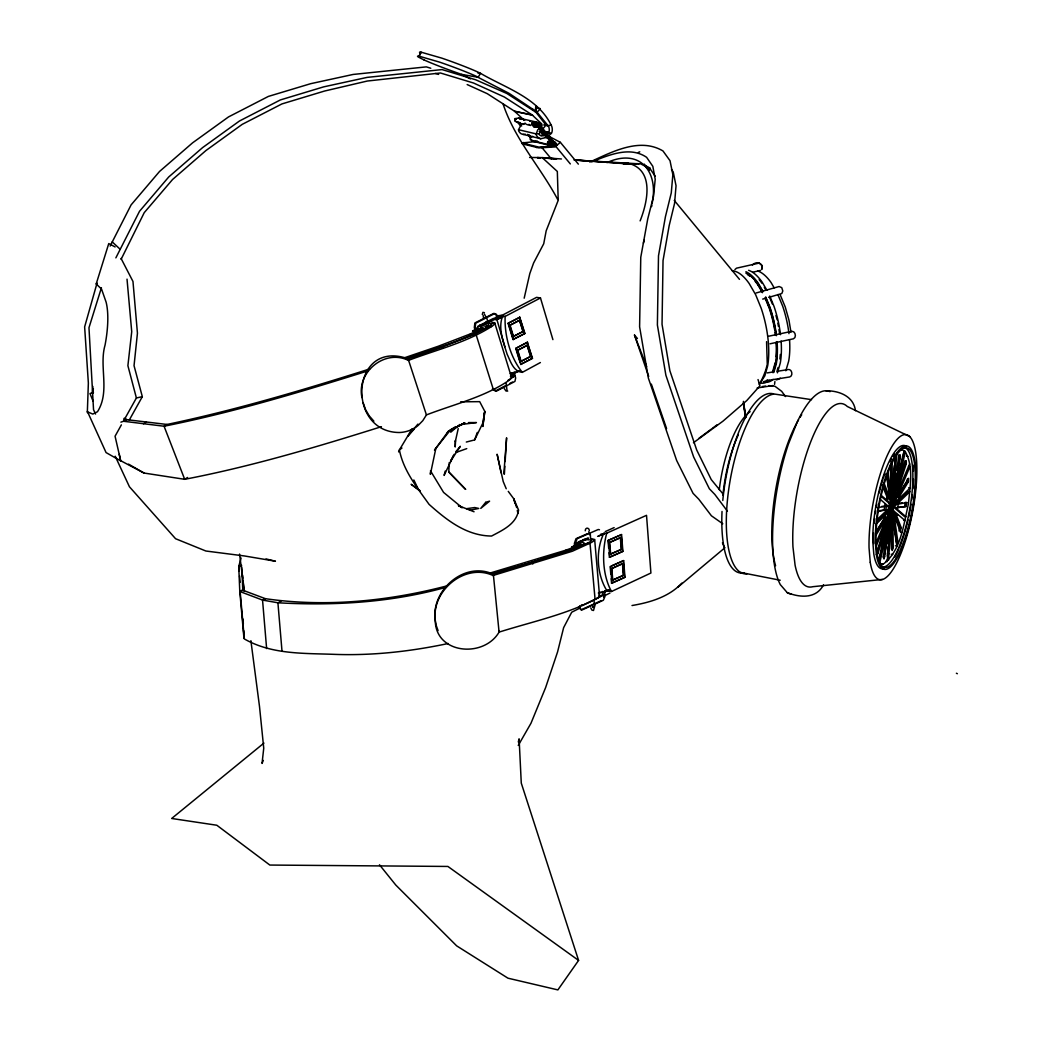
<?xml version="1.0" encoding="UTF-8"?>
<svg xmlns="http://www.w3.org/2000/svg" width="1042" height="1042" viewBox="0 0 1042 1042"><rect width="100%" height="100%" fill="white"/><g stroke="black" fill="none" stroke-linecap="round" stroke-linejoin="round"><path stroke-width="1.5" d="M581.475 604.881L581.957 605.597L603.136 595.373A2.384 1.81 -68 0 0 603.175 594.904L602.94 591.387M546.685 137.401L540.746 138.742L522.159 134.144A6.369 5.887 -78.4 0 1 520.505 133.35L518.929 131.461A4.481 4.142 -78.3 0 1 518.525 129.703L521.651 123.855M455.393 441.274L455.224 446.992L455.432 440.584L455.393 441.274L458.22 428.601M545.344 135.017L541.332 135.994L539.756 135.082A2.227 2.045 -77.6 0 1 539.274 134.014L541.462 129.872M430.45 471.974L430.372 474.331L435.869 448.281L450.522 429.851L455.654 426.608M890.597 464.641L890.467 490.626M96.203 283.932L97.036 283.111L84.636 326.888L88.362 383.052L87.359 411.798L92.816 414.065L97.505 411.707C110.348 391.453 98.821 366.68 105.047 345.123A62.468 20.866 -75.7 0 0 106.089 302.063L101.569 289.142L96.203 283.932L108.759 243.567L115.115 246.941M891.392 462.661L892.095 463.325L892.447 488.424L891.457 491.537L890.832 464.458M892.929 523.331L892.577 522.433L891.6 525.533L892.16 550.502L893.241 547.923L892.929 523.331L891.431 523.071L891.47 549.16M907.465 478.955L906.84 481.678L897.383 497.255L898.868 497.503L908.481 481.586L908.611 478.278L898.829 494.155L898.191 496.904L898.868 497.503M448.776 472L465.566 489.323L448.776 472L449.232 462.622M603.982 533.556L606.705 533.204L646.522 515.321L650.911 573.022L611.498 591.504L606.731 590.436C596.675 574.077 595.438 550.163 604.008 532.957L604.581 533.621L603.644 534.025M92.464 392.717L92.842 386.439M504.38 474.175L504.862 466.282M505.149 461.541L506.594 437.835L503.846 473.797M652.032 203.789C659.013 171.982 640.101 147.521 606.926 162.63M483.371 418.702L482.85 426.504L484.817 411.434L479.685 401.652L460.629 401.821M536.031 111.377L536.383 105.997M604.086 595.203L603.826 597.3M878.823 560.114L889.516 512.013M891.626 504.38L890.128 504.12L888.253 507.22L889.751 507.48M887.289 556.05L888.005 546.946M888.253 543.716L889.139 532.371M889.386 529.128L890.128 519.593M890.376 516.454L890.623 513.302L892.108 513.563M891.118 501.684L892.226 492.697M892.473 489.519L893.215 479.958M893.463 476.767L894.323 465.631M894.57 462.44L895.065 456.07M895.404 455.888L891.522 505.787L876.817 519.828M894.283 506.673L892.786 506.412L908.403 491.459L909.861 491.707L892.512 508.366L888.461 560.257L886.989 559.984M896.823 453.127L892.812 504.549L910.174 487.956L908.702 487.708M535.314 111.859L535.835 105.633M779.911 359.008L780.328 354.436M595.151 604.634L593.51 610.482L591.934 610.13L590.736 607.864M524.413 123.607L523.67 124.363L521.469 123.659M883.147 557.587L887.953 526.926M889.386 527.708L889.113 525.832L883.968 558.981L889.386 527.708L887.901 527.434M896.732 470.45L898.881 454.794M900.405 456.761L900.132 454.794L894.935 488.281L900.405 456.761L898.894 456.513M92.816 393.095L93.181 390.138M540.264 125.795C540.238 122.682 534.767 121.237 532.788 123.425L534.767 126.121L539.352 126.577M540.017 127.033L541.032 124.714L537.542 122.292L518.577 118.072L514.683 118.658L514.904 121.211L520.205 123.295M552.963 141.608L555.347 142.975L555.516 145.085L552.325 145.58L534.833 141.243M538.453 125.769L537.672 126.538M585.252 530.808C585.057 527.408 589.056 527.161 589.368 530.534M532.866 110.283L533.009 109.358M894.57 484.374L896.25 473.537M551.335 145.346L548.952 143.978L548.444 142.324L551.973 141.373M569.935 550.554L493.309 573.986L499.079 632.116C483.748 658.401 435.048 654.207 435.256 619.886C431.609 590.41 465.227 562.693 493.048 575.497L572.371 551.231L590.827 542.778A13.898 3.543 -14.3 0 0 594.539 539.86L591.348 538.623M92.53 393.42L93.376 388.731M885.166 525.806L885.231 523.605M412.15 428.718L399.399 449.923C403.384 470.58 417.074 487.539 429.057 504.341C446.875 520.258 466.49 535.809 491.577 536.044C502.635 530.157 516.441 524.048 518.59 510.098L513.732 498.753L508.262 491.381M482.303 314.45L482.915 312.339L484.426 312.704M524.178 298.194L529.805 273.59L533.595 263.014L543.729 243.737L546.177 230.816L558.212 200.338L557.327 171.461L542.218 157.616L529.61 157.459M548.079 143.301L556.246 145.906L560.375 142.35L578.362 164.141M903.479 453.088L892.694 499.913L894.192 500.173M878.966 561.221L891.079 508.626L879.604 498.792M904.391 450.834L891.991 504.693L880.542 494.781M643.448 243.151L644.177 240.194M445.208 471.114L444.1 475.426L454.195 454.286M506.959 389.916L506.008 382.753M518.291 741.956L519.111 738.817L521.274 783.102L578.584 960.411L557.874 989.9L507.975 978.191L456.67 945.862L395.778 885.036L379.483 864.782M881.662 563.943L883.147 564.217C901.2 550.619 903.44 524.738 908.377 504.172C909.927 486.783 914.199 466.959 904.925 451.043L900.965 449.48M609.205 589.72L608.828 591.166L608.281 590.723M886.534 526.575L886.481 523.67L877.481 551.244L877.703 554.031L886.534 526.575L885.023 526.301L876.713 552.729L878.211 553.002M897.488 487.682L897.527 490.6L906.293 463.703L906.266 460.759L897.488 487.682L895.99 487.422M898.178 489.532L896.68 489.271L905.029 460.759M241.106 558.03L238.735 566.392L239.764 591.035L243.971 638.381L243.607 630.345M552.911 339.627L540.472 297.96L505.136 316.403C504.328 335.537 510.28 357.432 522.329 372.359L540.381 362.551M772.565 371.942L775.274 362.486M772.89 372.619L775.639 363.033A55.591 22.051 77.4 0 0 776.433 341.646M773.203 372.541L775.964 362.955M773.854 372.411L776.277 363.971A57.036 22.637 77.4 0 0 777.098 342.023M776.863 371.655L778.061 367.539M777.436 372.841L780.289 363.007A57.01 22.729 77.4 0 0 781.122 341.06M589.928 539.912L594.656 539.43L599.541 595.959A13.767 3.881 -14.3 0 1 595.881 599.046C565.48 614.806 531.537 621.853 499.079 632.116L498.688 630.631M785.837 370.783L788.664 361.183A55.486 22.364 77.4 0 0 789.549 339.835M640.127 220.891C647.147 203.125 654.597 171.839 630.462 163.894L574.285 159.895M651.563 206.603L651.927 205.404M101.426 287.748L88.974 327.722L93.533 409.688L95.564 414.052M548.431 136.385L551.921 132.334A9.443 8.688 -77.8 0 0 551.726 126.277C538.74 97.883 505.657 88.101 480.492 73.318L477.041 71.69A33.422 1.98 20.1 0 0 441.756 58.118L421.072 52.165L419.014 56.177A35.78 2.045 20.1 0 0 418.623 57.219L423.886 59.863M121.38 424.875L115.063 436.207L120.729 460.916L106.063 452.58L87.632 411.981M591.283 540.368L591.218 540.551A10.537 2.696 -14.3 0 1 587.831 543.038M466.308 442.042L474.631 439.919L477.314 432.417M483.748 414.429L484.817 411.434L483.397 421.919L474.631 439.919M887.029 498.636L887.393 495.484L883.147 484.478M774.545 384.355L774.909 381.541M398.604 451.902L399.399 449.923L401.952 448.047M263.287 760.452L262.037 763.447L263.743 748.182L259.497 706.45L250.888 640.687M875.918 543.103L891.197 507.22L886.39 474.123M909.64 463.885L892.46 504.237L887.68 471.127M875.723 547.219L891.574 509.916L896.823 546.06L895.365 545.787M599.189 592.377L605.089 591.804L608.658 590.241M607.773 590.254L604.777 591.726M110.152 246.068L131.097 204.896L159.53 171.474L192.575 142.845L228.511 116.925L268.393 96.411L310.672 83.686L353.121 74.451L426.308 66.883L430.789 68.238M115.857 257.869L139.511 211.305L168.7 176.997L202.591 147.612L239.452 121.015L280.35 99.941L323.671 86.864L367.149 77.382L442.055 69.58L475.66 79.778L506.907 93.506L535.966 112.289L544.81 123.516A4.676 4.298 -78.1 0 1 544.784 126.59L542.817 128.921M121.119 259.302L144.239 212.646L172.581 179.485L205.938 150.543L242.213 124.363L281.926 103.926L324.57 91.032L367.331 81.029L440.44 72.992L473.55 83.021L504.354 97.01L532.579 115.206L514.917 111.442L487.265 93.676L467.168 84.558M606.705 533.204C601.82 551.635 602.237 574.78 611.498 591.504M876.153 532.188L883.616 519.906L884.163 516.415M876.009 535.197L885.127 520.179L885.557 516.506L875.944 531.798M593.354 606.509C591.856 608.033 594.174 607.304 592.624 607.212M453.4 455.68L450.483 461.306L460.317 446.302L455.771 451.772M603.123 534.129L598.968 535.888M734.897 269.591L736.499 268.172L759.201 263.079L761.936 265.423L761.767 269.448M123.751 420.629L136.398 397.979L127.892 365.69L131.722 331.669L127.02 279.139M129.247 420.108L142.324 396.663L134.04 365.69L137.44 333.193L132.972 281.457L121.067 258.442M518.239 745.447L530.977 723.265L545.604 687.616L557.561 651.953L563.631 627.649L571.706 612.227L580.068 608.007M507.728 391.089L506.008 391.024L504.237 388.523M761.507 269.565C764.333 263.756 756.792 260.279 752.402 264.994M484.621 323.502A2.501 0.755 -16.4 0 0 483.54 323.997L483.11 325.443L486.041 326.563A6.565 1.98 -16.4 0 1 484.1 328.816C459.496 341.867 432.417 349.435 406.224 358.591M511.401 377.152A13.064 4.259 -16.3 0 1 508.366 380.825C483.592 397.367 453.96 404.309 426.425 414.911L422.831 420.642L418.142 425.449A29.671 28.134 -13.6 0 1 399.685 432.508C345.436 432.69 350.594 338.442 408.086 358.787L441.717 347.142L474.54 334.313L476.324 335.381L493.452 389.851L495.289 391.01L505.409 385.761M760.504 382.44L764.841 375.823L767.667 365.833A58 22.768 77.4 0 0 761.155 308.185L755.619 294.639L749.172 283.528A59.459 23.315 77.4 0 0 732.318 270.855M448.685 430.75L434.488 450.183L435.869 448.281M899.025 530.99L899.715 527.369L894.596 514.24M823.532 584.796C816.251 598.981 799.943 597.73 787.231 592.624L780.315 584.627A103.171 32.185 -79.7 0 1 788.403 444.126L797.299 421.841A103.171 32.185 -79.7 0 1 830.018 391.649M417.92 424.094L407.709 436.246L414.078 429.213M487.044 326.263L488.177 326.341M632.012 605.532C650.065 602.471 668.977 596.923 681.859 583.116M530.756 125.47L526.926 124.597M876.296 523.944L891.223 509.603L887.185 561.573L885.7 561.286M876.973 521.56L889.256 509.798L888.344 513.732L889.842 513.993M586.359 539.899L583.715 540.446A3.1 0.795 -14.3 0 0 582.296 541.072L581.84 542.179L584.445 543.195A6.864 1.758 -14.3 0 1 582.139 545.096L568.593 550.697L529.688 563.045L491.485 573.816M447.044 433.081L450.522 429.851L464.537 423.365L461.567 424.446L476.428 422.583L468.444 422.57M518.603 371.173L511.127 373.27M519.502 370.965L515.113 372.919L510.267 373.57M459.796 424.498L450.769 432.196L450.3 430.203M677.86 587.193L724.971 547.701M502.921 317.094L496.005 319.594M263.926 743.102L171.683 818.478L216.814 825.238L269.839 865.055L447.904 866.449L578.584 960.411M546.698 134.236L548.991 131.8A7.138 6.565 -77.8 0 0 548.847 127.215A7.502 6.903 -77.8 0 0 548.3 126.03L536.76 111.859M579.209 541.475L581.918 541.332M698.922 438.33L711.178 429.213M712.389 428.301L717.261 424.693M693.438 442.746L722.953 421.176L746.788 400.545L759.957 385.787L758.029 379.562M512.599 377.282L512.859 376.488A2.449 1.954 -76.4 0 0 512.794 376.032L511.804 372.671M555.62 145.151L556.962 145.411M187.56 477.483L184.681 479.307L144.03 473.042L120.546 460.629L119.27 454.312M369.623 368.972C302.857 390.125 235.609 410.105 167.007 424.459L164.063 426.23L123.477 421.255L120.885 422.153M904.573 506.23L905.316 502.361L906.787 502.609L906.045 506.49L896.25 507.728L906.045 506.49M143.457 423.755L146.401 422.01M878.198 511.518L885.921 509.864L886.351 506.191L881.74 506.399M516.037 118.71L515.23 120.533M878.159 510.984L884.228 509.825L884.697 505.878M488.203 327.045L489.766 326.12A10.042 3.022 -16.4 0 0 491.681 323.788L485.559 323.202M485.819 322.108L491.121 321.717L494.676 323.072A13.207 3.973 -16.4 0 1 491.498 326.589C466.113 342.727 436.298 349.838 408.399 360.402C384.745 348.718 356.39 372.228 361.965 397.588M532.488 358.292L520.661 364.413L532.488 358.292L527.265 342.258L515.751 348.406L520.218 362.955M480.323 329.689L481.365 328.842L479.242 328.686M481 329.65L481.743 329.259M520.818 361.47L530.847 356.338L527.109 345.202L517.418 350.399L520.818 361.47L530.847 356.338M449.675 430.867L464.836 422.713L461.567 424.446M517.418 350.399L527.486 345.28M515.751 348.406L527.63 342.336M513.016 339.497L524.934 333.44L519.658 317.25L508.053 323.333L513.016 339.497L524.934 333.44M474.019 334.521L489.297 326.42L491.472 326.589M513.159 336.54L523.279 331.447L519.502 320.207L509.733 325.351L513.159 336.54L523.279 331.447M508.053 323.333L520.023 317.302M509.733 325.351L519.867 320.272M509.642 383.56L512.456 382.088M589.798 162.07C612.058 151.963 639.488 137.101 662.972 150.947L670.019 160.702L672.858 174.652L671.269 192.913L665.421 216.736L658.492 255.837L657.385 325L665.89 375.263L693.62 456.93L709.355 488.763L714.838 494.442L727.407 511.153M507.819 380.46L513.68 376.735A2.449 1.954 -76.4 0 0 513.615 376.279L512.625 372.906M550.971 124.649L548.3 126.03L543.807 125.027M477.861 326.276L493.569 318.357M604.243 595.894L610 593.015M447.344 585.786C388.405 601.208 325.846 607.447 265.397 598.681L262.545 600.075L240.168 591.622L244.31 638.915C271.454 654.532 303.548 653.217 333.792 654.337C372.359 655.822 410.535 651.458 448.229 643.513M240.168 591.622L242.968 590.28L265.397 598.681M611.185 578.714L611.55 583.273L624.966 577.255L623.637 560.609L611.628 565.91M611.55 583.273L624.966 577.255M612.37 580.225L623.741 575.171L622.413 563.605L611.42 568.672L612.37 580.225L623.741 575.171M580.212 545.565L580.889 545.253M610.807 574.168L610.182 566.574L623.637 560.609M611.42 568.672L622.816 563.644M470.424 333.896L482.29 328.425A3.347 1.003 -16.4 0 0 483.058 327.409L479.815 325.716M610.247 554.24L621.67 549.251L620.329 537.594L609.283 542.595L610.247 554.24L621.67 549.251M609.049 552.703L609.427 557.301L622.895 551.361L621.553 534.585L608.033 540.472L608.671 548.118M609.427 557.301L622.895 551.361M600.778 600.895L581.058 609.817L578.974 606.952M609.283 542.595L620.732 537.633M597.379 598.03L602.263 595.19A2.384 1.797 -68 0 0 602.289 594.721L602.276 594.422M608.033 540.472L621.553 534.585M280.91 601.442L277.914 602.784L262.545 600.075L266.622 648.567M605.259 531.589L614.142 527.604M123.477 421.255L126.968 419.692L167.007 424.459M586.49 543.637L590.006 543.182L595.086 599.463M638.342 152.445L639.775 151.806M576.643 542.908L587.818 538.037M588.704 538.193L577.398 543.129L577.294 544.536L579.443 545.721M587.519 533.647L575.979 538.701L574.416 543.299A10.785 8.284 -69.3 0 0 574.494 545.279L575.028 547.415M475.282 329.689L473.433 330.874L479.515 330.027M569.31 550.762L587.844 543.038M591.661 161.862C608.58 155.245 629.707 145.802 646.6 157.303L652.826 166.329L655.21 179.224L653.516 196.3L647.746 218.911L640.765 257.296L639.606 326.823L648.385 378.155L676.662 460.512L693.06 493.348L698.778 499.209L711.426 515.803L722.77 523.774M470.919 333.7L438.278 346.244L404.856 357.64M574.155 545.787L571.55 547.18L579.313 545.904M565.871 550.189L579.951 544.979A3.478 0.886 -14.3 0 0 581.123 544.015L578.362 542.452M496.643 317.745L493.335 319.568L496.422 319.334M496.93 317.823L494.26 319.295L495.575 319.451M456.344 452.345L466.751 448.62M475.947 329.259L472.495 331.109L480.023 330.067M239.764 591.035L242.786 590.019L241.744 566.952M241.666 565.402L238.735 566.392L239.152 571.185M93.467 392.404L89.99 393.55L93.051 401.092M491.681 323.58L494.65 322.616L511.44 377.152M495.002 317.641L495.601 318.005A2.527 2.032 -78.6 0 1 495.784 318.409L495.888 318.696M381.437 426.686C316.664 447.031 251.422 466.503 184.681 479.307L164.063 426.23C233.121 412.372 300.682 392.026 367.813 370.926M566.431 550.02L490.443 572.931M575.757 545.474L572.592 546.933L574.897 546.972M498.415 318.865L502.101 317.081L500.772 316.924M762.705 299.093L765.766 298.233M768.827 297.374L781.8 293.531L782.803 290.965L781.761 287.657L779.116 286.524L756.127 292.984M493.309 573.986L493.048 575.497L492.983 574.103C462.974 560.349 427.923 593.106 436.051 624.158M537.529 141.386L533.152 141.308L530.261 139.654L530.039 137.114L532.736 136.398M578.557 546.321L575.731 547.011L575.366 545.435A10.798 8.297 -69.3 0 1 575.288 543.455L577.151 538.688L598.251 529.505L599.463 529.766M497.881 317.354L500.342 316.781M497.946 317.51L502.778 316.651M584.809 539.274L583.416 539.652A6.695 1.706 -14.3 0 0 582.673 539.886M597.613 536.37L603.891 533.725M603.709 592.208L598.329 593.015M445.963 587.284C391.44 602.537 334.235 605.923 277.914 602.784L282.017 651.315M525.35 134.223L522.967 134.418M752.975 272.157L760.386 270.464M477.21 328.894L478.486 328.608M576.864 545.005L579.612 544.458M576.89 545.161L580.772 544.315M136.398 397.979L142.324 396.663M525.207 123.516L524.152 123.542M770.012 343.795L793.418 338.806C796.778 337.647 795.476 331.017 791.92 331.291L768.488 336.266M623.572 164.245L628.144 163.268M515.894 119.322L516.024 119.283A10.368 2.006 47.2 0 1 516.389 119.322M469.538 510.28L478.76 508.457L474.748 507.545L466.569 508.678M522.68 143.379L526.744 143.014M877.351 507.688L886.195 506.138M906.657 502.57L898.191 504.107L897.735 507.988M898.256 503.52L902.411 502.791M478.278 328.842L482.303 328.608M600.739 534.22L602.419 534.012M767.186 372.906L773.307 371.929M777.905 371.199L788.625 369.493M766.782 380.617L789.758 376.943C792.936 376.032 792.298 370.483 789.458 369.545M757.169 387.963L772.838 385.579M605.428 590.84L608.58 590.384M762.366 386.543L765.57 386.074M529.727 121.38L529.857 121.367A10.537 2.084 47.1 0 1 530.209 121.406M482.876 324.544L480.036 324.948L481 328.022M496.539 315.973L502.413 315.153L536.565 297.361L540.472 297.96M496.279 316.325L502.153 315.505L502.57 316.989M543.143 131.969L541.944 132.425L542.114 134.04M543.663 132.621L542.83 133.194L543.416 133.91M882.405 579.443L812.721 586.711A93.155 28.381 -79.6 0 1 795.085 565.181L792.949 546.842A93.155 28.381 -79.6 0 1 810.533 442.316A93.155 28.381 -79.6 0 1 847.276 406.484L909.874 436.637M537.412 141.399L522.055 142.936L538.766 147.104L556.168 146.049L557.157 144.577L550.45 139.511M522.276 143.861L538.805 147.899L556.194 146.857L570.326 163.92M539.248 133.702L536.213 133.91L518.525 129.703M550.723 140.761L547.975 141.504L547.454 142.689C548.678 145.945 554.266 147.521 556.728 144.903L555.308 142.194L551.934 140.878M539.079 127.28L534.364 126.473L532.019 124.506L532.332 122.591L536.317 121.992M580.055 544.601L580.772 544.575M476.741 328.543L479.711 329.715M587.662 539.808L588.873 539.808M620.146 163.281L627.831 163.373M639.007 163.828L574.272 160.051L630.462 163.894M618.609 163.255L636.258 163.985M636.649 163.646L640.57 163.815L650.026 168.674L655.21 176.267M555.034 158.775L545.409 158.124L556.649 158.905M542.179 157.602L561.443 158.97M519.945 122.787L518.004 122.461M768.775 385.618L774.935 386.256L781.669 391.323L785.512 396.559M536.187 125.066L535.432 124.897M825.889 390.776C838.797 390.607 853.593 395.999 855.443 410.678M811.497 399.646L774.792 394.097A91.214 30.452 -79.7 0 0 729.309 485.416A91.214 30.452 -79.7 0 0 746.932 573.882M903.844 451.525L905.342 451.772L892.955 505.526L905.954 516.78L904.482 516.519L893.958 507.428M906.475 456.135L907.973 456.37M904.808 463.456L906.293 463.703M908.52 466.347L910.005 466.582L892.851 506.933L898.061 543.103L896.602 542.83L891.887 510.333L893.372 510.593M477.679 72.849L480.492 73.318L478.122 77.355L509.017 93.324L537.255 112.197L540.277 108.602L535.77 107.704M906.84 481.678L908.311 481.912M894.336 485.924L895.833 486.184M890.936 488.177L892.447 488.424M897.331 493.895L898.829 494.155M887.393 495.484L888.982 496.044L888.031 499.561L882.991 486.992M891.731 499.066L893.228 499.326M505.136 316.403L502.674 315.973C497.763 328.295 503.429 342.18 507.102 354.189C510.463 361.027 513.263 371.642 522.329 372.359M891.926 500.551L890.428 500.303L886.612 473.967M893.085 502.609L894.57 502.869M890.819 502.999L892.317 503.26M881.258 496.474L889.152 503.286L890.663 503.547M891.796 503.833L893.294 504.094M891.822 505.578L893.307 505.839M889.542 505.982L891.053 506.243M891.027 508.105L892.512 508.366M890.728 508.314L889.23 508.053L887.953 511.049L889.451 511.309M891.079 508.626L884.853 504.328M890.91 509.499L892.408 509.759M884.072 509.929L885.57 510.189M894.713 514.409L896.198 514.67L901.187 527.63L900.327 531.355L895.078 518.226L896.198 514.67M889.321 514.553L890.819 514.813M883.564 516.532L885.062 516.793M903.609 520.349L905.068 520.609L892.056 509.46L879.604 563.527L883.147 564.217M883.616 519.906L885.127 520.179M899.715 527.369L901.187 527.63M889.634 525.897L891.131 526.158M886.716 527.682L888.214 527.942M900.392 532.306L901.864 532.566M891.783 547.193L893.254 547.454M887.497 553.432L888.982 553.706M891.21 554.227L892.681 554.5M883.382 556.571L884.866 556.845M553.25 143.014L554.11 142.793L553.589 141.634L539.639 124.727L537.216 123.008A10.641 2.123 47.1 0 0 536.383 122.813L536.096 123.607M740.706 572.475L780.211 580.225M123.972 419.053L126.968 419.692L124.193 418.259M532.918 123.581L535.888 124.245M538.167 125.405L541.137 126.069M539.847 130.224L551.531 133.519M539.235 131.592L542.27 132.191M542.543 132.516L539.626 131.839L542.153 132.282M266.023 558.929L275.427 561.208L244.531 555.972L205.86 551.01L175.564 538.714L129.442 486.77L115.219 456.227M518.577 118.072L521.912 119.387M547.962 141.621L551.14 142.311L536.864 125.092M548.392 142.246L555.933 144.096M548.313 142.78L556.337 144.656M547.688 142.689L552.989 143.562L538.714 125.73L536.096 123.777A10.641 2.123 47.1 0 0 535.262 123.581L535.067 125.835L531.941 124.024M550.215 144.408L553.224 145.164M549.915 144.499L553.042 145.281M533.152 141.308L551.14 145.789M435.53 73.474L438.617 74.412M576.864 544.523L578.557 545.565M540.746 138.742L539.925 138.469A6.526 6.005 -77.7 0 1 538.232 137.648L536.63 135.707A4.598 4.233 -77.6 0 1 536.213 133.91L537.698 129.898L541.788 126.186A2.41 2.214 -78.2 0 0 541.684 123.894L532.149 114.933L514.501 111.181L523.852 119.934A2.358 2.175 -78.9 0 1 524.061 120.403M550.059 136.906L560.375 142.35M543.442 132.529L542.309 132.673L542.426 133.702M461.645 74.36L470.463 78.892M533.335 140.878L531.628 140.071M474.058 511.765L458.363 505.617L462.244 507.754L443.579 492.41L430.476 470.789M519.593 118.788L520.518 119.153M545.135 137.023L547.766 138.117M528.932 124.35L529.779 124.753M956.387 673.249L957.364 673.705M524.686 120.338L524.204 120.104A10.459 2.045 47.2 0 0 523.592 119.947M510.398 376.149L511.401 376.657M646.17 166.069L650.299 168.179M598.824 595.021L599.671 595.503M516.285 121.627L517.092 122.096M534.963 124.675L532.058 122.37M128.557 464.146L144.03 473.042M492.345 389.122L493.179 389.382M532.449 125.431C533.673 127.124 538.948 128.374 536.708 125.144M519.697 122.526L520.583 123.151M478.89 329.493L477.405 328.686A1.302 1.055 -78.2 0 1 477.041 327.631L496.435 318.227A2.527 2.032 -78.5 0 1 496.617 318.631L504.888 346.686M420.265 490.821L411.147 484.283L418.663 489.987L413.843 479.971M530.886 138L527.578 134.353M532.696 123.972L533.569 124.662M525.168 123.282L526.028 123.972M441.717 347.142L443.163 348.341M893.059 511.322L897.748 515.334M112.223 241.874L120.13 249.246M531.798 562.836L532.853 563.943M373.87 421.176L369.181 415.81L365.56 409.61L363.176 402.863M648.697 376.449L634.487 335.055L637.443 338.533M541.397 146.948L551.296 158.84M518.616 122.24L521.703 125.965M528.893 134.639L530.951 137.114M517.249 121.901L520.349 125.639M644.256 164.102L649.427 170.367M674.265 200.429L739.468 279.347M544.315 131.787L550.163 138.873M723.252 494.247L711.243 479.567L696.707 450.014L669.863 370.744L662.035 324.283L663.038 260.552L669.172 225.632L674.565 203.385L676.037 185.763L673.223 171.943L671.504 169.546M476.129 331.773L475.061 329.897A11.775 9.508 -78.4 0 1 474.331 327.422L474.878 322.968L493.804 313.408L495.38 313.889L496.956 316.403M484.426 314.15L487.057 318.995L488.411 325.013M485.832 324.322L487.135 326.185M476.65 331.603L475.881 330.119A11.788 9.508 -78.4 0 1 475.152 327.644L475.686 323.189L494.624 313.616L496.539 314.463L498.258 317.966M774.167 287.813L771.054 282.499A56.88 22.911 77.4 0 0 757.742 270.985M766.938 290.301L762.158 282.135A58.404 23.276 77.4 0 0 748.599 270.295M764.307 287.253L765.857 289.91M762.9 291.239L758.133 283.059A58.443 23.171 77.4 0 0 745.916 271.715M762.158 290.77L758.276 284.114A56.984 22.611 77.4 0 0 746.372 273.056M762.601 292.177L757.951 284.192A56.997 22.598 77.4 0 0 746.046 273.121M757.847 284.844L762.431 292.698M493.713 389.122L496.37 391.18L514.93 381.411L515.647 378.064L514.24 372.202M537.841 124.428L538.31 125.235M557.744 199.595C540.577 167.176 514.982 139.784 503.182 104.291M506.23 488.763L503.221 481.56L497.125 454.221L501.072 472.834M780.328 295.107L785.251 307.025L788.976 320.233L790.982 332.255M777.879 294.56L782.633 306.061A55.486 22.364 77.4 0 1 788.95 333.635M769.751 295.993L773.998 306.335A57.01 22.729 77.4 0 1 780.51 334.677M769.374 296.775L772.33 303.977M765.701 296.931L769.96 307.286A57.036 22.637 77.4 0 1 776.472 335.641M765.662 297.634L769.804 307.729A55.591 22.064 77.4 0 1 775.964 333.896M765.336 297.712L769.478 307.807A55.591 22.051 77.4 0 1 775.821 335.433M765.115 298.155L769.191 308.093A54.77 21.726 77.4 0 1 774.597 329.506M884.137 483.358L888.904 495.732M634.487 335.055L646.652 366.563M436.207 625.408L438.07 630.579M651.328 384.107L666.58 428.575M426.425 414.911L408.086 358.787M510.098 325.417L513.537 336.605M517.783 350.464L521.182 361.548M508.418 323.398L513.38 339.575M516.116 348.484L521.026 364.479M519.658 317.25L524.556 333.375M527.265 342.258L532.123 358.227M519.502 320.207L522.902 331.382M527.109 345.202L530.482 356.26M514.982 503.104L513.732 498.753L516.676 507.584M775.938 315.479L777.163 319.777M514.331 375.055L514.657 376.449M588.808 531.628L589.525 534.689M517.288 510.424L517.9 513.263M777.892 323.202L778.426 326.38M778.96 329.559L779.755 334.326M743.389 401.352L745.772 417.347M887.797 493.999L888.253 497.086M889.152 503.286L889.699 506.959M743.428 403.306L745.525 417.803M743.506 402.355L745.564 416.748M483.162 315.335L483.54 318.07M239.556 554.07L244.388 590.97M242.512 574.989L242.799 578.18M243.073 581.371L243.919 590.944M239.582 575.979L240.142 582.361M608.437 540.511L609.817 557.34M610.586 566.627L611.954 583.325M873.704 543.546L873.47 540.59A60.723 16.659 -79.6 0 1 873.535 532.866M609.687 542.635L610.638 554.279M611.823 568.724L612.774 580.277M621.149 534.546L622.491 551.322M623.233 560.57L624.562 577.203M620.563 540.498L621.266 549.212M622.647 566.483L623.337 575.119M590.306 534.272L590.58 538.128M594.109 601.273L594.344 604.634M604.738 590.697L604.829 596.819L603.331 600.27L581.918 610.013L580.563 609.153L579.743 606.522A10.641 8.089 -67.6 0 1 579.678 605.871M766.573 341.685L767.264 364.466L765.818 369.897A174.848 67.17 78.9 0 1 759.24 384.563M243.112 619.104L243.32 623.924M523.657 142.467L523.683 143.249M522.68 143.223L522.706 144.004M536.643 146.792L536.669 147.586M542.387 147.13L542.426 147.925M87.372 411.421L87.411 412.684M534.194 126.473A9.183 8.479 -78.5 0 1 534.064 127.332M423.873 59.85A34.764 1.98 20.1 0 0 461.893 74.464L478.447 77.329L474.996 75.714A33.409 1.915 20.1 0 0 439.711 62.168L419.053 56.177L421.072 52.165A35.793 2.123 20.1 0 0 420.616 53.246M545.8 132.165A11.67 2.879 -31 0 1 548.847 132.881L545.318 135.317A11.67 2.866 -30.9 0 1 542.283 134.587M780.289 378.168A56.906 22.924 77.5 0 1 776.108 379.887M775.066 332.424A54.77 21.726 77.4 0 1 775.443 335.303M776.147 342.987A54.77 21.726 77.4 0 1 776.016 356.755M747.414 274.58A56.151 22.26 77.4 0 1 750.019 276.312M755.085 281.249A56.151 22.26 77.4 0 1 757.847 284.844M767.433 380.004A57.01 22.611 77.4 0 1 763.317 381.724M769.126 380.33A58.456 23.184 77.4 0 1 758.98 382.727M776.85 343.144A55.591 22.064 77.4 0 1 776.993 346.257M776.928 353.993A55.591 22.064 77.4 0 1 776.186 361.561M773.086 379.366A58.43 23.289 77.5 0 1 767.563 382.18M759.162 279.621A56.958 22.703 77.4 0 1 761.976 283.268M744.209 572.761A91.11 30.609 -79.7 0 1 722.028 511.466M722.796 500.46A91.11 30.609 -79.7 0 1 773.529 393.902M724.32 546.776A73.578 25.06 -79.8 0 1 722.445 542.765M719.267 489.701A73.578 25.06 -79.8 0 1 750.11 411.668M722.914 495.315A73.643 24.956 -79.7 0 1 738.387 434.605M775.587 565.754A92.191 28.942 -79.7 0 1 798.524 419.861M800.113 417.217A92.191 28.942 -79.7 0 1 801.715 414.768M902.906 447.422A60.723 16.659 -79.6 0 1 909.718 509.291A60.723 16.659 -79.6 0 1 881.441 566.705M874.147 523.214A60.723 16.659 -79.6 0 1 874.642 518.512M875.241 513.732A60.723 16.659 -79.6 0 1 875.71 510.541M876.231 507.35A60.723 16.659 -79.6 0 1 876.804 504.133M879.148 493.009A60.723 16.659 -79.6 0 1 882.887 479.502M883.395 477.939A60.723 16.659 -79.6 0 1 884.958 473.394M889.92 461.723A60.723 16.659 -79.6 0 1 891.418 458.884M892.916 456.357A60.723 16.659 -79.6 0 1 894.661 453.778M913.066 465.058A62.676 17.193 -79.6 0 1 913.443 471.205M913.469 479.046A62.676 17.193 -79.6 0 1 912.935 488.776M912.349 494.859A62.676 17.193 -79.6 0 1 911.776 499.548M911.086 504.224A62.676 17.193 -79.6 0 1 908.767 516.767M908.077 519.854A62.676 17.193 -79.6 0 1 899.415 547.74M898.79 549.186A62.676 17.193 -79.6 0 1 894.935 557.079M884.072 568.698A62.676 17.193 -79.6 0 1 873.795 553.953L872.805 541.684A62.676 17.193 -79.6 0 1 883.994 474.188A62.676 17.193 -79.6 0 1 906.136 446.158M791.256 594.018A103.171 32.185 -79.7 0 1 787.231 592.624M485.689 502.335L480.766 508.379L489.584 501.15L485.689 502.335M540.603 157.811L537.398 157.602L540.603 157.811M547.506 124.884L544.51 124.245L547.506 124.884M870.252 562.315L869.041 547.884A73.722 20.228 -79.6 0 1 901.838 435.478A73.722 20.228 -79.6 0 1 909.432 526.64A73.722 20.228 -79.6 0 1 870.252 562.315M876.322 554.422L875.332 542.14A62.715 17.128 -79.6 0 1 903.258 446.64A62.715 17.128 -79.6 0 1 909.51 524.439A62.715 17.128 -79.6 0 1 876.322 554.422M876.947 552.937L875.996 541.045A60.762 16.594 -79.6 0 1 903.062 448.542A60.762 16.594 -79.6 0 1 909.093 523.957A60.762 16.594 -79.6 0 1 876.947 552.937"/></g></svg>
